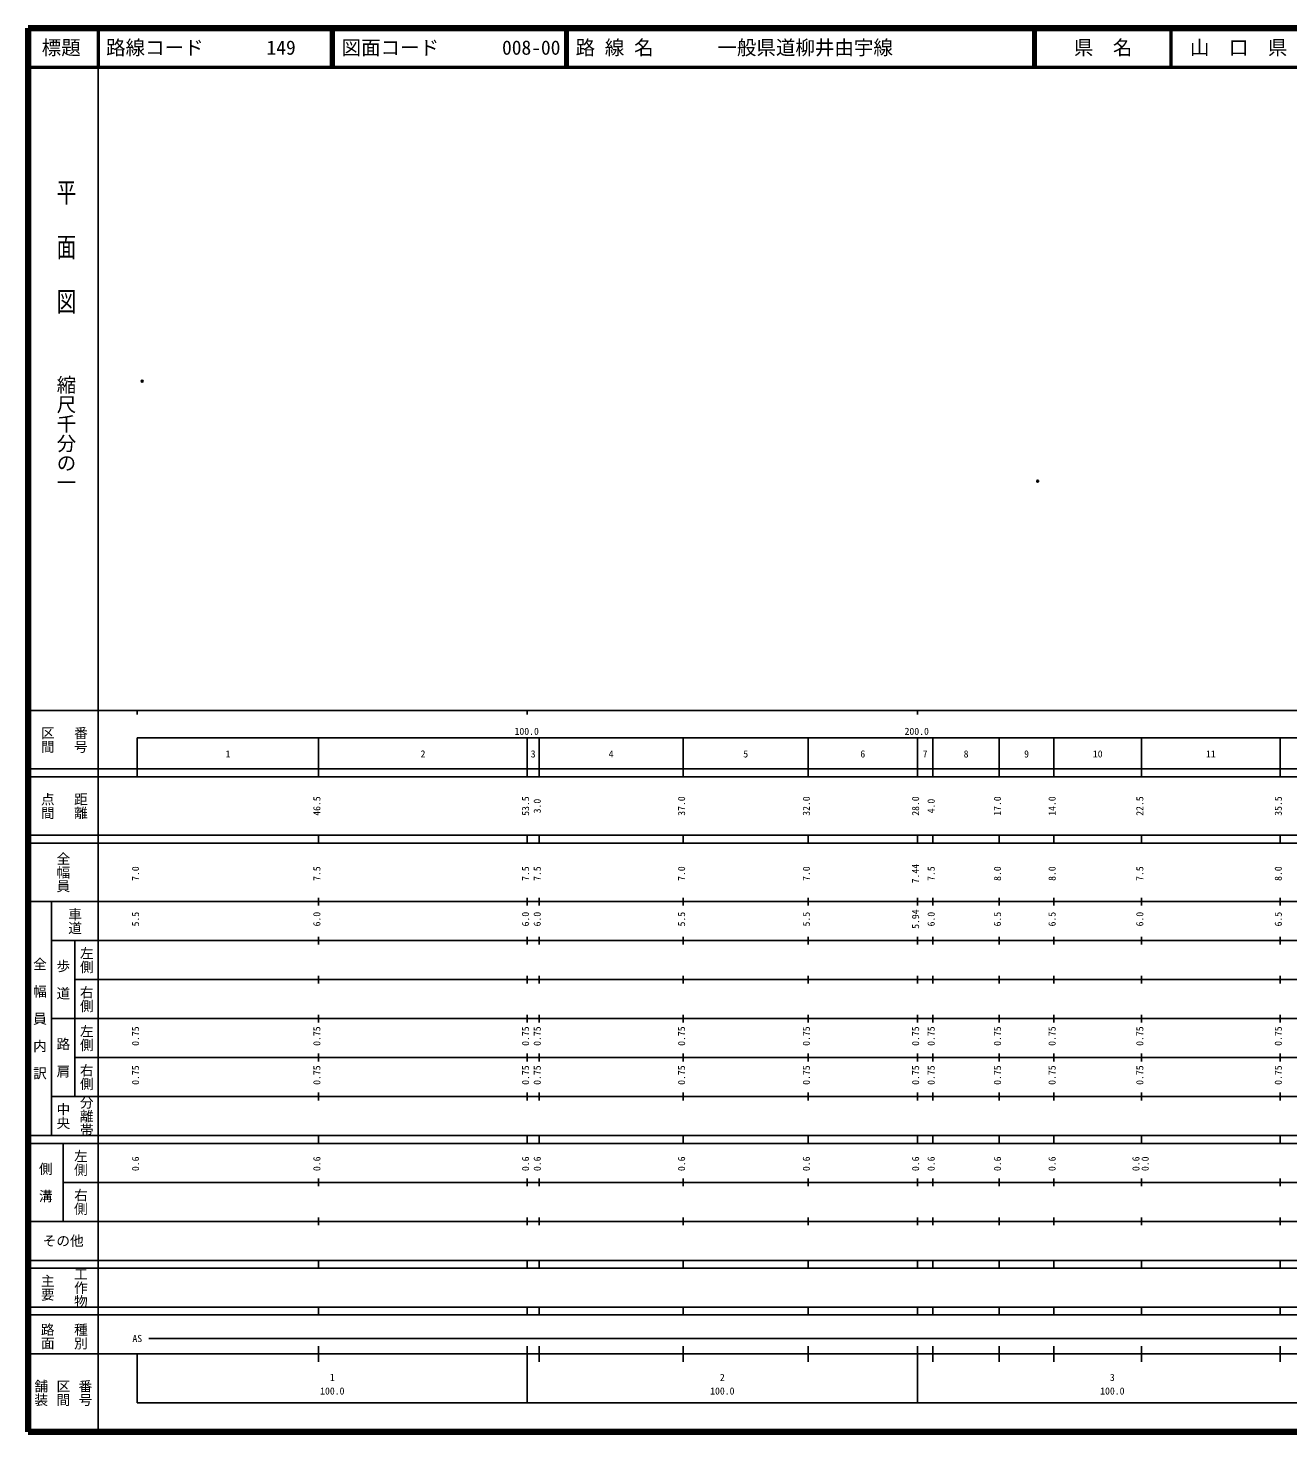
# Model space of a CAD drawing. Units: millimetres on the paper. Extents: x 40 to 680, y 20 to 380.
# Drawn here: x 40 to 363, y 20 to 380 of the extents above; entities that cross this region are included whole.
import ezdxf
from ezdxf.enums import TextEntityAlignment as Align

# ---------------------------------------------------------------- set-up
doc = ezdxf.new("R2010")
doc.units = ezdxf.units.MM
doc.header["$PDMODE"] = 32
doc.header["$PDSIZE"] = 0.5
doc.layers.add('M-OTRS', color=6, linetype='Continuous')
doc.layers.add('M-TTL-TXT', color=7, linetype='Continuous')
for name, color, linetype, lineweight in [('M-TTL', 2, 'Continuous', 140), ('M-TTL-BAND', 7, 'Continuous', 25), ('M-TTL-LINE', 7, 'Continuous', 50)]:
    doc.layers.add(name, color=color, linetype=linetype, lineweight=lineweight)
doc.styles.add('@ＭＳ ゴシック', font='')
doc.styles.add('ＭＳ ゴシック', font='')
doc.styles.get('@ＭＳ ゴシック').set_extended_font_data('@MS Gothic')
doc.styles.get('ＭＳ ゴシック').set_extended_font_data('MS Gothic')

msp = doc.modelspace()

# ---------------------------------------------------------------- linework, layer by layer
at = {"layer": 'M-OTRS'}
for p in [(69.246, 289.431), (298.847, 263.785)]:
    msp.add_point(p, dxfattribs=at)
at = {"layer": 'M-TTL'}
for p, q in [((40, 380), (40, 20)), ((680, 380), (40, 380)), ((40, 20), (680, 20))]:
    msp.add_line(p, q, dxfattribs=at)
at = {"layer": 'M-TTL-BAND'}
for p, q in [((58, 370), (58, 20)), ((40, 205), (579, 205)), ((68, 205), (68, 204)), ((168, 205), (168, 204)), ((268, 205), (268, 204)), ((68, 198), (579, 198)), ((68, 198), (68, 188)), ((114.5, 188), (114.5, 198)), ((168, 188), (168, 198)), ((171, 188), (171, 198)), ((208, 188), (208, 198)), ((240, 188), (240, 198)), ((268, 188), (268, 198)), ((272, 188), (272, 198)), ((289, 188), (289, 198)), ((303, 188), (303, 198)), ((325.5, 188), (325.5, 198)), ((361, 188), (361, 198)), ((40, 190), (579, 190)), ((40, 188), (579, 188)), ((40, 173), (579, 173)), ((114.5, 171), (114.5, 173)), ((168, 171), (168, 173)), ((171, 171), (171, 173)), ((208, 171), (208, 173)), ((240, 171), (240, 173)), ((268, 171), (268, 173)), ((272, 171), (272, 173)), ((289, 171), (289, 173)), ((303, 171), (303, 173)), ((325.5, 171), (325.5, 173)), ((361, 171), (361, 173)), ((40, 171), (579, 171)), ((40, 156), (579, 156)), ((46, 96), (46, 156)), ((114.5, 155), (114.5, 157)), ((168, 155), (168, 157)), ((171, 155), (171, 157)), ((208, 155), (208, 157)), ((240, 155), (240, 157)), ((268, 155), (268, 157)), ((272, 155), (272, 157)), ((289, 155), (289, 157)), ((303, 155), (303, 157)), ((325.5, 155), (325.5, 157)), ((361, 155), (361, 157)), ((46, 146), (579, 146)), ((52, 146), (52, 106)), ((114.5, 145), (114.5, 147)), ((168, 145), (168, 147)), ((171, 145), (171, 147)), ((208, 145), (208, 147)), ((240, 145), (240, 147)), ((268, 145), (268, 147)), ((272, 145), (272, 147)), ((289, 145), (289, 147)), ((303, 145), (303, 147)), ((325.5, 145), (325.5, 147)), ((361, 145), (361, 147)), ((114.5, 135), (114.5, 137)), ((168, 135), (168, 137)), ((171, 135), (171, 137)), ((208, 135), (208, 137)), ((240, 135), (240, 137)), ((268, 135), (268, 137)), ((272, 135), (272, 137)), ((289, 135), (289, 137)), ((303, 135), (303, 137)), ((325.5, 135), (325.5, 137)), ((361, 135), (361, 137)), ((52, 136), (579, 136)), ((46, 126), (579, 126)), ((114.5, 125), (114.5, 127)), ((168, 125), (168, 127)), ((171, 125), (171, 127)), ((208, 125), (208, 127)), ((240, 125), (240, 127)), ((268, 125), (268, 127)), ((272, 125), (272, 127)), ((289, 125), (289, 127)), ((303, 125), (303, 127)), ((325.5, 125), (325.5, 127)), ((361, 125), (361, 127)), ((52, 116), (579, 116)), ((114.5, 115), (114.5, 117)), ((168, 115), (168, 117)), ((171, 115), (171, 117)), ((208, 115), (208, 117)), ((240, 115), (240, 117)), ((268, 115), (268, 117)), ((272, 115), (272, 117)), ((289, 115), (289, 117)), ((303, 115), (303, 117)), ((325.5, 115), (325.5, 117)), ((361, 115), (361, 117)), ((46, 106), (579, 106)), ((114.5, 105), (114.5, 107)), ((168, 105), (168, 107)), ((171, 105), (171, 107)), ((208, 105), (208, 107)), ((240, 105), (240, 107)), ((268, 105), (268, 107)), ((272, 105), (272, 107)), ((289, 105), (289, 107)), ((303, 105), (303, 107)), ((325.5, 105), (325.5, 107)), ((361, 105), (361, 107)), ((40, 96), (579, 96)), ((40, 94), (579, 94)), ((49, 94), (49, 74)), ((114.5, 94), (114.5, 96)), ((168, 94), (168, 96)), ((171, 94), (171, 96)), ((208, 94), (208, 96)), ((240, 94), (240, 96)), ((268, 94), (268, 96)), ((272, 94), (272, 96)), ((289, 94), (289, 96)), ((303, 94), (303, 96)), ((325.5, 94), (325.5, 96)), ((361, 94), (361, 96)), ((49, 84), (579, 84)), ((114.5, 83), (114.5, 85)), ((168, 83), (168, 85)), ((171, 83), (171, 85)), ((208, 83), (208, 85)), ((240, 83), (240, 85)), ((268, 83), (268, 85)), ((272, 83), (272, 85)), ((289, 83), (289, 85)), ((303, 83), (303, 85)), ((325.5, 83), (325.5, 85)), ((361, 83), (361, 85)), ((40, 74), (579, 74)), ((114.5, 73), (114.5, 75)), ((168, 73), (168, 75)), ((171, 73), (171, 75)), ((208, 73), (208, 75)), ((240, 73), (240, 75)), ((268, 73), (268, 75)), ((272, 73), (272, 75)), ((289, 73), (289, 75)), ((303, 73), (303, 75)), ((325.5, 73), (325.5, 75)), ((361, 73), (361, 75)), ((40, 64), (579, 64)), ((40, 62), (579, 62)), ((114.5, 62), (114.5, 64)), ((168, 62), (168, 64)), ((171, 62), (171, 64)), ((208, 62), (208, 64)), ((240, 62), (240, 64)), ((268, 62), (268, 64)), ((272, 62), (272, 64)), ((289, 62), (289, 64)), ((303, 62), (303, 64)), ((325.5, 62), (325.5, 64)), ((361, 62), (361, 64)), ((40, 52), (579, 52)), ((114.5, 50), (114.5, 52)), ((168, 50), (168, 52)), ((171, 50), (171, 52)), ((208, 50), (208, 52)), ((240, 50), (240, 52)), ((268, 50), (268, 52)), ((272, 50), (272, 52)), ((289, 50), (289, 52)), ((303, 50), (303, 52)), ((325.5, 50), (325.5, 52)), ((361, 50), (361, 52)), ((40, 50), (579, 50)), ((71, 44), (532, 44)), ((40, 40), (579, 40)), ((68, 40), (68, 27.5)), ((114.5, 38), (114.5, 42)), ((168, 27.5), (168, 42)), ((171, 38), (171, 42)), ((208, 38), (208, 42)), ((240, 38), (240, 42)), ((268, 27.5), (268, 42)), ((272, 38), (272, 42)), ((289, 38), (289, 42)), ((303, 38), (303, 42)), ((325.5, 38), (325.5, 42)), ((361, 38), (361, 42)), ((68, 27.5), (579, 27.5))]:
    msp.add_line(p, q, dxfattribs=at)
at = {"layer": 'M-TTL-LINE'}
for p, q in [((58, 380), (58, 370)), ((117.75, 380), (117.75, 370)), ((118.25, 380), (118.25, 370)), ((177.75, 380), (177.75, 370)), ((178.25, 380), (178.25, 370)), ((297.75, 380), (297.75, 370)), ((298.25, 380), (298.25, 370)), ((333, 380), (333, 370)), ((40, 370), (680, 370))]:
    msp.add_line(p, q, dxfattribs=at)

# ---------------------------------------------------------------- texts
at = {"layer": 'M-TTL-BAND', "style": '@ＭＳ ゴシック', "width": 1.4}
msp.add_text('平  面  図', height=3.666, rotation=270, dxfattribs=at).set_placement((49.777, 306.475), align=Align.MIDDLE_RIGHT)
at = {"layer": 'M-TTL-BAND', "style": '@ＭＳ ゴシック'}
msp.add_text('縮尺千分の一', height=3.666, rotation=270, dxfattribs=at).set_placement((49.777, 261.03), align=Align.MIDDLE_RIGHT)
for s, p in [('区間', (45, 197.5)), ('番号', (53.5, 197.5)), ('点間', (45, 180.5)), ('距離', (53.5, 180.5)), ('全幅員', (49, 163.5)), ('車道', (52, 151)), ('左側', (55, 141)), ('全\u3000幅\u3000員\u3000内\u3000訳', (43, 126)), ('歩\u3000道', (49, 136)), ('右側', (55, 131)), ('左側', (55, 121)), ('路\u3000肩', (49, 116)), ('右側', (55, 111)), ('分離帯', (55, 101)), ('中央', (49, 101)), ('左側', (53.5, 89)), ('側\u3000溝', (44.5, 84)), ('右側', (53.5, 79)), ('工作物', (53.5, 57)), ('主要', (45, 57)), ('路面', (45, 44.5)), ('種別', (53.5, 44.5)), ('舗装', (43.333, 30)), ('区間', (49, 30)), ('番号', (54.667, 30))]:
    msp.add_text(s, height=2.566, rotation=270, dxfattribs=at).set_placement(p, align=Align.MIDDLE_CENTER)
at = {"layer": 'M-TTL-BAND', "style": 'ＭＳ ゴシック'}
for s, p in [('100.0', (167.844, 198.195)), ('200.0', (267.844, 198.195)), ('1', (91.25, 192.405)), ('2', (141.25, 192.405)), ('3', (169.5, 192.405)), ('4', (189.5, 192.405)), ('5', (224, 192.405)), ('6', (254, 192.405)), ('7', (270, 192.405)), ('8', (280.5, 192.405)), ('9', (296, 192.405)), ('10', (314.25, 192.405)), ('11', (343.25, 192.405)), ('AS', (68, 42.5)), ('1', (118, 32.523)), ('2', (218, 32.523)), ('3', (318, 32.523)), ('100.0', (118, 29.033)), ('100.0', (218, 29.033)), ('100.0', (318, 29.033))]:
    msp.add_text(s, height=1.833, dxfattribs=at).set_placement(p, align=Align.BOTTOM_CENTER)
for s, p in [('46.5', (115.5, 180.5)), ('53.5', (169, 180.5)), ('3.0', (172, 180.5)), ('37.0', (209, 180.5)), ('32.0', (241, 180.5)), ('28.0', (269, 180.5)), ('4.0', (273, 180.5)), ('17.0', (290, 180.5)), ('14.0', (304, 180.5)), ('22.5', (326.5, 180.5)), ('35.5', (362, 180.5)), ('7.0', (69, 163.174)), ('7.5', (115.5, 163.174)), ('7.5', (169, 163.174)), ('7.5', (172, 163.174)), ('7.0', (209, 163.174)), ('7.0', (241, 163.174)), ('7.44', (269, 163.174)), ('7.5', (273, 163.174)), ('8.0', (290, 163.174)), ('8.0', (304, 163.174)), ('7.5', (326.5, 163.174)), ('8.0', (362, 163.174)), ('5.5', (69, 151.5)), ('6.0', (115.5, 151.5)), ('6.0', (169, 151.5)), ('6.0', (172, 151.5)), ('5.5', (209, 151.5)), ('5.5', (241, 151.5)), ('5.94', (269, 151.5)), ('6.0', (273, 151.5)), ('6.5', (290, 151.5)), ('6.5', (304, 151.5)), ('6.0', (326.5, 151.5)), ('6.5', (362, 151.5)), ('0.75', (69, 121.5)), ('0.75', (115.5, 121.5)), ('0.75', (169, 121.5)), ('0.75', (172, 121.5)), ('0.75', (209, 121.5)), ('0.75', (241, 121.5)), ('0.75', (269, 121.5)), ('0.75', (273, 121.5)), ('0.75', (290, 121.5)), ('0.75', (304, 121.5)), ('0.75', (326.5, 121.5)), ('0.75', (362, 121.5)), ('0.75', (69, 111.5)), ('0.75', (115.5, 111.5)), ('0.75', (169, 111.5)), ('0.75', (172, 111.5)), ('0.75', (209, 111.5)), ('0.75', (241, 111.5)), ('0.75', (269, 111.5)), ('0.75', (273, 111.5)), ('0.75', (290, 111.5)), ('0.75', (304, 111.5)), ('0.75', (326.5, 111.5)), ('0.75', (362, 111.5)), ('0.6', (69, 88.764)), ('0.6', (115.5, 88.764)), ('0.6', (169, 88.764)), ('0.6', (172, 88.764)), ('0.6', (209, 88.764)), ('0.6', (241, 88.764)), ('0.6', (269, 88.764)), ('0.6', (273, 88.764)), ('0.6', (290, 88.764)), ('0.6', (304, 88.764)), ('0.6', (325.5, 88.764)), ('0.0', (327.87, 88.764))]:
    msp.add_text(s, height=1.833, rotation=90, dxfattribs=at).set_placement(p, align=Align.BOTTOM_CENTER)
msp.add_text('その他', height=2.566, dxfattribs=at).set_placement((49, 69), align=Align.MIDDLE_CENTER)
at = {"layer": 'M-TTL-TXT', "style": 'ＭＳ ゴシック'}
for s, p in [('標題', (48.5, 375)), ('県\u3000名', (315.625, 375)), ('山\u3000口\u3000県', (350.375, 375))]:
    msp.add_text(s, height=3.666, dxfattribs=at).set_placement(p, align=Align.MIDDLE_CENTER)
for s, p in [('路線コード', (60, 375)), ('149', (101.142, 375)), ('149', (101.142, 375)), ('149', (101.142, 375)), ('図面コード', (120.38, 375)), ('008-00', (161.521, 375)), ('路 線 名', (180.38, 375)), ('一般県道柳井由宇線', (216.734, 375))]:
    msp.add_text(s, height=3.666, dxfattribs=at).set_placement(p, align=Align.MIDDLE_LEFT)

doc.saveas('drawing.dxf')
